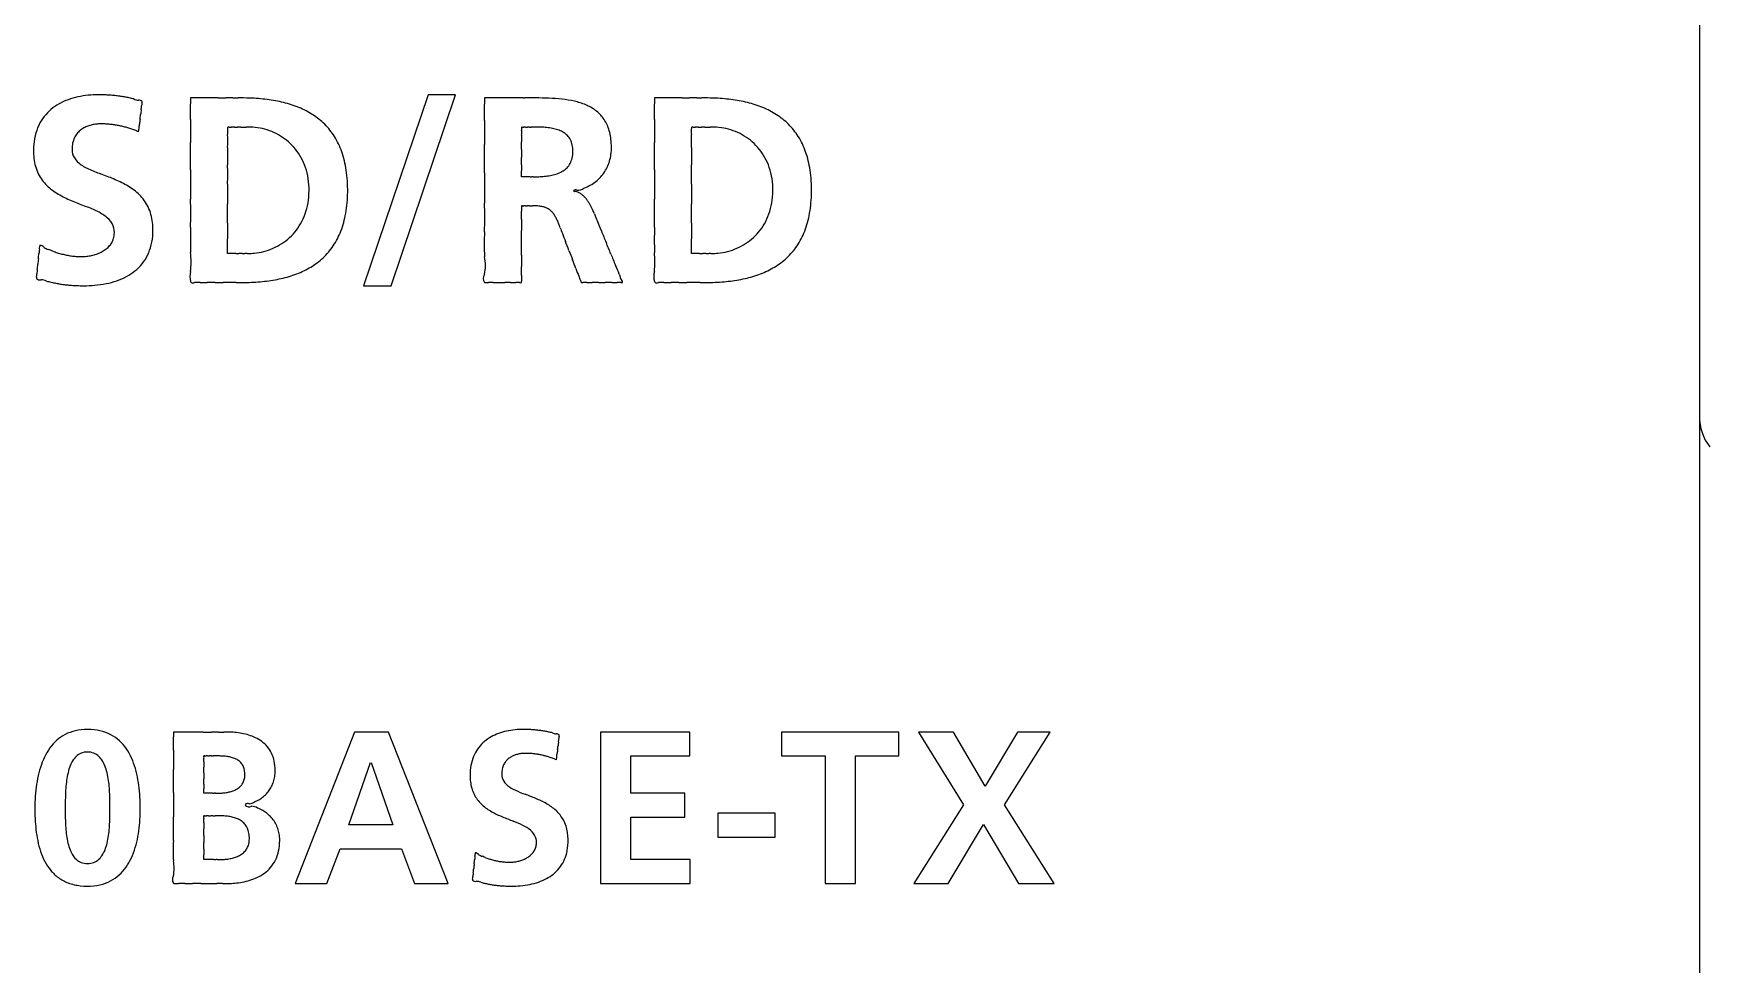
# Model space of a CAD drawing. Extents: x 147 to 432, y 261 to 358.
# Drawn here: x 195.51 to 211.81, y 308.93 to 318.01 of the extents above; entities that cross this region are included whole.
import ezdxf

# ---------------------------------------------------------------- set-up
doc = ezdxf.new("R2010")
doc.units = 0
doc.header["$MEASUREMENT"] = 0
doc.layers.get('0').update_dxf_attribs({"linetype": 'CONTINUOUS'})

msp = doc.modelspace()

# ---------------------------------------------------------------- linework, layer by layer
at = {"color": 7, "linetype": 'Continuous'}
for p, q in [((197.03906, 317.38062), (197.03906, 317.32385)), ((197.308937, 317.38062), (197.03906, 317.38062)), ((199.35451, 317.41162), (198.72509, 315.54989)), ((198.99346, 315.54989), (199.62254, 317.41162)), ((199.62254, 317.41162), (199.35451, 317.41162)), ((199.90607, 317.38062), (199.90607, 317.320878)), ((199.918993, 317.38062), (199.90607, 317.38062)), ((200.240854, 317.38062), (199.918993, 317.38062)), ((201.56316, 317.38062), (201.56316, 317.32385)), ((201.832846, 317.38062), (201.56316, 317.38062)), ((196.53194, 317.05058), (196.53606, 317.086779)), ((200.26712, 317.094521), (200.268507, 317.09708)), ((200.26712, 316.61219), (200.26712, 316.627485)), ((200.350333, 316.61219), (200.26712, 316.61219)), ((197.40011, 315.8646), (197.40011, 316.008239)), ((201.92421, 315.8646), (201.92421, 316.008239)), ((197.478398, 315.8646), (197.40011, 315.8646)), ((202.002366, 315.8646), (201.92421, 315.8646)), ((198.72509, 315.54989), (198.99346, 315.54989)), ((196.87128, 311.19753), (196.87128, 311.14949)), ((196.888082, 311.19753), (196.87128, 311.19753)), ((197.077469, 311.19753), (196.888082, 311.19753)), ((198.63586, 311.19753), (198.06019, 309.72096)), ((198.97004, 311.19753), (198.63586, 311.19753)), ((199.5495, 309.72096), (198.97004, 311.19753)), ((201.90801, 311.19753), (201.03641, 311.19753)), ((201.03641, 311.19753), (201.03641, 309.72096)), ((201.90801, 310.96499), (201.90801, 311.19753)), ((203.94613, 311.19753), (202.80374, 311.19753)), ((202.80374, 311.19753), (202.80374, 310.96499)), ((203.94613, 310.96499), (203.94613, 311.19753)), ((204.48012, 311.19753), (204.13734, 311.19753)), ((204.13734, 311.19753), (204.57762, 310.48887)), ((204.78915, 310.67078), (204.48012, 311.19753)), ((205.10437, 311.19753), (204.78915, 310.67078)), ((204.97725, 310.48887), (205.42167, 311.19753)), ((205.42167, 311.19753), (205.10437, 311.19753)), ((197.16756, 310.963068), (197.168899, 310.96499)), ((198.581033, 310.292394), (198.794673, 310.901519)), ((198.798913, 310.901519), (199.012553, 310.292394)), ((200.6068, 310.92675), (200.610163, 310.956432)), ((201.33268, 310.60084), (201.33268, 310.96499)), ((201.33268, 310.96499), (201.90801, 310.96499)), ((202.80374, 310.96499), (203.2268, 310.96499)), ((203.2268, 310.96499), (203.2268, 309.72096)), ((203.52308, 309.72096), (203.52308, 310.96499)), ((203.52308, 310.96499), (203.94613, 310.96499)), ((197.16756, 310.60084), (197.16756, 310.612327)), ((197.233615, 310.60084), (197.16756, 310.60084)), ((201.85944, 310.60084), (201.33268, 310.60084)), ((201.85944, 310.3683), (201.85944, 310.60084)), ((197.16756, 310.378783), (197.169193, 310.38104)), ((201.33268, 309.95351), (201.33268, 310.3683)), ((201.33268, 310.3683), (201.85944, 310.3683)), ((202.73897, 310.40654), (202.18259, 310.40654)), ((202.18259, 310.40654), (202.18259, 310.17365)), ((202.73897, 310.17365), (202.73897, 310.40654)), ((204.57762, 310.48887), (204.09289, 309.72096)), ((205.46163, 309.72096), (204.97725, 310.48887)), ((199.012553, 310.292394), (198.581033, 310.292394)), ((204.42741, 309.72096), (204.77227, 310.29629)), ((204.77227, 310.29629), (205.11264, 309.72096)), ((198.36715, 309.72096), (198.49599, 310.05927)), ((198.49599, 310.05927), (199.09475, 310.05927)), ((199.09475, 310.05927), (199.22153, 309.72096)), ((202.18259, 310.17365), (202.73897, 310.17365)), ((197.16756, 309.95351), (197.16756, 309.966996)), ((197.243996, 309.95351), (197.16756, 309.95351)), ((201.91249, 309.95351), (201.33268, 309.95351)), ((201.91249, 309.72096), (201.91249, 309.95351)), ((197.221844, 309.72096), (197.294923, 309.72096)), ((198.06019, 309.72096), (198.36715, 309.72096)), ((199.22153, 309.72096), (199.5495, 309.72096)), ((201.03641, 309.72096), (201.91249, 309.72096)), ((203.2268, 309.72096), (203.52308, 309.72096)), ((204.09289, 309.72096), (204.42741, 309.72096)), ((205.11264, 309.72096), (205.46163, 309.72096))]:
    msp.add_line(p, q, dxfattribs=at)
msp.add_lwpolyline([(211.75553, 336.17723), (211.75553, 284.77723)], dxfattribs=at)
for centre, radius, start, end in [((196.062796, 316.771093), 0.631634, 108.049164, 116.947054), ((196.102785, 316.648797), 0.760302, 100.488158, 108.058949), ((196.124694, 316.536747), 0.874469, 93.845537, 100.563277), ((196.138977, 316.286075), 1.125537, 89.341984, 93.715165), ((196.138095, 315.842583), 1.569016, 87.669266, 89.495773), ((196.137998, 315.817107), 1.594475, 85.930878, 87.70299), ((196.146909, 315.943539), 1.46773, 84.028695, 85.927656), ((196.147273, 315.952174), 1.459103, 82.122434, 84.007648), ((196.185226, 316.212719), 1.195817, 79.940988, 82.212727), ((195.972796, 315.097102), 2.331432, 78.437819, 79.589367), ((196.35943, 316.933206), 0.455221, 73.957687, 79.794236), ((196.565598, 317.577002), 0.221404, 248.715812, 260.615244), ((196.536471, 317.318246), 0.040914, 44.472336, 99.817418), ((197.346957, 1153.627973), 836.247354, 269.997395, 270.002605), ((197.418371, 110.850006), 206.530616, 89.990736, 90.009264), ((197.476973, 363.993154), 46.612541, 269.969014, 270.030986), ((197.515645, 309.072727), 8.307904, 89.907144, 90.092856), ((197.527604, 314.866644), 2.513977, 87.517573, 89.965679), ((197.559304, 315.599118), 1.780816, 82.043083, 87.515795), ((197.618589, 316.011859), 1.363844, 75.248182, 82.109431), ((200.259613, -13.795131), 331.175752, 89.996754, 90.003246), ((200.286708, 368.757712), 51.377093, 269.990704, 270.009296), ((200.33446, 297.855928), 19.524732, 89.79552, 90.115668), ((200.394406, 313.72076), 3.659788, 87.811948, 89.847607), ((200.466412, 315.574301), 1.80485, 83.787632, 87.849592), ((200.548011, 316.310674), 1.063972, 77.256419, 83.864846), ((201.870839, 1153.466868), 836.086249, 269.997396, 270.002604), ((201.942202, 110.8898), 206.490823, 89.990741, 90.009259), ((202.000762, 363.984174), 46.603561, 269.96903, 270.03097), ((202.039407, 309.074328), 8.306303, 89.907192, 90.092808), ((202.051355, 314.866416), 2.514205, 87.517685, 89.965659), ((202.083031, 315.598411), 1.781524, 82.044533, 87.51586), ((202.142289, 316.011027), 1.364679, 75.252184, 82.110854), ((195.970118, 316.918999), 0.456094, 139.114694, 151.485971), ((195.981394, 316.907862), 0.47191, 127.338947, 138.98854), ((196.018364, 316.85853), 0.533556, 116.948775, 127.282276), ((179.512018, 319.133897), 17.146354, 353.425516, 353.588054), ((200.961873, 316.740548), 4.436638, 173.205214, 173.808355), ((195.484426, 317.407656), 1.08136, 352.443992, 354.569577), ((196.797339, 317.292943), 0.23673, 170.010343, 177.003227), ((196.528586, 317.344596), 0.037153, 343.443628, 3.569942), ((-2943.285275, 317.247361), 3140.324336, 359.998604, 0.001396), ((197.703706, 316.33365), 1.030986, 66.574168, 75.26888), ((197.789852, 316.532764), 0.814035, 55.926334, 66.566143), ((197.853604, 316.629067), 0.698549, 43.558192, 55.832228), ((-1166.987746, 317.240651), 1366.893818, 359.996637, 0.003363), ((200.637129, 316.69938), 0.665184, 67.385642, 77.357982), ((200.720326, 316.898372), 0.4495, 53.431571, 67.421628), ((200.769574, 316.967934), 0.364295, 36.030938, 53.134351), ((-2940.996422, 317.247361), 3142.559583, 359.998605, 0.001395), ((202.227407, 316.332912), 1.03173, 66.581909, 75.272926), ((202.313601, 316.532205), 0.814596, 55.938223, 66.574035), ((202.377458, 316.6287), 0.698893, 43.572989, 55.844386), ((196.116505, 316.872875), 0.610089, 164.121826, 175.015541), ((195.999194, 316.904305), 0.488659, 151.599516, 163.903143), ((196.091554, 316.905168), 0.20542, 139.135716, 152.079861), ((196.097908, 316.899077), 0.214212, 127.10008, 139.01553), ((196.115511, 316.875372), 0.243736, 116.70051, 127.039252), ((196.136309, 316.834163), 0.289896, 108.030714, 116.713179), ((196.154263, 316.779293), 0.347629, 100.833532, 108.045209), ((196.161926, 316.743091), 0.384627, 94.536376, 100.941102), ((196.168636, 316.634091), 0.49382, 89.499689, 94.312199), ((196.168098, 316.336696), 0.791211, 86.659424, 89.648795), ((196.162772, 316.22118), 0.906842, 84.139898, 86.748771), ((196.163081, 316.227728), 0.900296, 81.489552, 84.116934), ((196.159356, 316.202041), 0.926253, 78.945112, 81.496834), ((196.156995, 316.190018), 0.938505, 76.429838, 78.944361), ((196.15461, 316.180028), 0.948776, 73.950071, 76.431397), ((196.15327, 316.175329), 0.953662, 71.490415, 73.950744), ((196.154016, 316.177443), 0.95142, 69.03729, 71.492614), ((196.154522, 316.178883), 0.949895, 66.588849, 69.034679), ((-27.093243, 342.558701), 225.075285, 353.501876, 353.511693), ((259.500277, 309.982391), 63.363725, 173.48602, 173.52755), ((1106.328609, 317.059282), 909.289556, 179.992968, 180.007032), ((197.65158, 317.056891), 0.253716, 172.370756, 187.629244), ((197.412991, 317.089591), 0.012919, 144.572256, 175.634523), ((197.409038, 317.081508), 0.016903, 67.1117, 112.8883), ((197.426692, 317.182574), 0.086209, 262.615975, 277.384025), ((197.451903, 316.724966), 0.372382, 87.825158, 92.174842), ((197.481765, 318.587142), 1.490145, 269.395165, 270.604835), ((197.513371, 311.358193), 5.738909, 89.841502, 90.158498), ((197.543814, 342.764526), 25.66745, 269.967482, 270.032518), ((197.570187, 355.20859), 38.111511, 269.982251, 270.017749), ((197.589585, 311.911745), 5.18534, 89.916118, 90.083882), ((197.597336, 316.211698), 0.885382, 88.49784, 90.010333), ((197.602812, 316.501661), 0.595379, 79.062906, 88.293102), ((197.601411, 316.489776), 0.607315, 70.128407, 79.145874), ((197.606565, 316.504564), 0.591655, 60.852711, 70.111059), ((197.863883, 316.641823), 0.682314, 30.423795, 43.376697), ((594.880062, 317.043918), 394.974009, 179.983099, 180.016901), ((200.321254, 317.081269), 0.055732, 166.244315, 193.755685), ((199.959409, 317.043205), 0.30871, 355.390118, 4.609882), ((200.272379, 317.088241), 0.00965, 66.342461, 113.657539), ((200.282778, 317.145541), 0.048899, 262.330066, 277.669934), ((200.297628, 316.886194), 0.21105, 87.739592, 92.260408), ((200.315218, 317.940872), 0.843843, 269.370851, 270.629149), ((200.333836, 313.883366), 3.213727, 89.833278, 90.166722), ((200.351768, 329.08489), 11.987813, 269.958987, 270.041013), ((200.367303, 254.431387), 62.665694, 89.993642, 90.006358), ((200.378729, 287.588231), 29.50885, 89.991318, 90.008682), ((200.383676, 313.634538), 3.462542, 89.776576, 90.007867), ((200.393119, 315.534793), 1.562266, 87.71838, 89.851103), ((200.418275, 316.151456), 0.945091, 84.25188, 87.753903), ((200.452072, 316.482402), 0.612424, 79.048001, 84.296929), ((200.491343, 316.682763), 0.408251, 71.601983, 79.116667), ((200.532395, 316.805163), 0.279151, 61.256802, 71.66824), ((200.567744, 316.869793), 0.205485, 47.659635, 61.232738), ((200.750014, 316.958184), 0.385866, 18.059983, 35.493162), ((200.592218, 316.910458), 0.550694, 3.286981, 17.691317), ((1111.499932, 317.059282), 909.936779, 179.992973, 180.007027), ((202.176506, 317.056891), 0.254535, 172.395459, 187.604541), ((201.937078, 317.089603), 0.012904, 144.588775, 175.679987), ((201.933123, 317.081529), 0.016879, 67.11899, 112.88101), ((201.950747, 317.182458), 0.086092, 262.618457, 277.381543), ((201.975915, 316.725469), 0.371878, 87.825894, 92.174106), ((202.005727, 318.585128), 1.488131, 269.395369, 270.604631), ((202.037279, 311.365909), 5.731193, 89.841557, 90.158443), ((202.067671, 342.733272), 25.636196, 269.967497, 270.032503), ((202.094, 355.124786), 38.027708, 269.982242, 270.017758), ((202.113365, 311.921697), 5.175388, 89.916099, 90.083901), ((202.1211, 316.211938), 0.885142, 88.497637, 90.01012), ((202.12656, 316.501393), 0.595648, 79.065258, 88.292692), ((202.125109, 316.489236), 0.607859, 70.136075, 79.148359), ((202.130228, 316.503927), 0.592303, 60.866841, 70.118941), ((202.387901, 316.641617), 0.682426, 30.438375, 43.391661), ((196.119389, 316.864511), 0.613742, 174.261038, 188.7412), ((196.072327, 316.882698), 0.19017, 175.195305, 200.428659), ((196.150966, 316.8846), 0.268508, 164.887965, 177.005542), ((196.112024, 316.895334), 0.228115, 152.304763, 164.940841), ((-59.686472, 316.813998), 256.725566, 359.970163, 0.029837), ((203.686629, 316.813536), 6.287074, 179.238637, 180.761363), ((195.982097, 316.960142), 1.419415, 357.453512, 2.546488), ((197.612885, 316.515883), 0.578691, 51.336914, 60.853358), ((197.619418, 316.524302), 0.568036, 41.498054, 51.320934), ((197.619096, 316.52438), 0.568225, 31.409956, 41.470611), ((197.785787, 316.598606), 0.771545, 17.865195, 30.25439), ((88.730535, 316.788706), 111.175621, 359.928516, 0.071484), ((201.63254, 316.985526), 1.365815, 178.621075, 181.378925), ((221.483686, 316.839344), 21.216601, 179.896106, 180.103894), ((194.737765, 316.915237), 5.529481, 359.612243, 0.387757), ((200.585857, 316.890898), 0.177689, 31.646556, 47.393209), ((200.573413, 316.8847), 0.191538, 15.521903, 31.271873), ((200.503595, 316.866685), 0.263634, 1.995305, 15.233704), ((200.459703, 316.860975), 0.307726, 350.322436, 2.773303), ((200.581675, 316.89906), 0.561978, 354.584181, 4.385508), ((-55.345107, 316.813998), 256.908301, 359.970184, 0.029816), ((208.231264, 316.813536), 6.307607, 179.241116, 180.758884), ((200.501562, 316.960142), 1.424045, 357.461797, 2.538203), ((202.13657, 316.515287), 0.579293, 51.356912, 60.867696), ((202.143208, 316.52384), 0.568467, 41.521751, 51.341126), ((202.143075, 316.524085), 0.568404, 31.433852, 41.494432), ((202.310044, 316.598515), 0.771391, 17.875948, 30.268833), ((195.958121, 316.83926), 0.45051, 188.684041, 208.565613), ((196.066475, 316.89445), 0.18924, 204.384652, 232.390569), ((196.217434, 317.085094), 0.432405, 231.9609, 246.313157), ((171.944528, 316.634878), 25.45576, 359.785912, 0.214088), ((197.602876, 316.51497), 0.586973, 21.245047, 31.368773), ((197.562195, 316.499604), 0.630458, 11.244173, 21.206974), ((197.564569, 316.529262), 1.003371, 7.016491, 17.758718), ((476.745437, 316.698767), 276.478319, 179.993769, 180.006231), ((122.207228, 316.764852), 78.0599, 359.973561, 0.026439), ((200.565525, 316.838968), 0.200476, 305.714996, 320.015685), ((200.571302, 316.832798), 0.192088, 320.318344, 335.80767), ((200.535204, 316.847459), 0.231029, 336.159951, 350.479114), ((200.7364, 316.880643), 0.405424, 327.403315, 336.490184), ((200.724985, 316.885337), 0.417764, 336.524387, 345.460977), ((200.70547, 316.890421), 0.43793, 345.458043, 354.180731), ((176.385485, 316.634878), 25.538902, 359.786609, 0.213391), ((202.127111, 316.514821), 0.586857, 21.265008, 31.392664), ((202.086721, 316.499554), 0.630034, 11.256459, 21.226789), ((202.08916, 316.529238), 1.002879, 7.021356, 17.769179), ((195.941469, 316.838576), 0.43562, 209.533904, 228.007476), ((196.795141, 318.336745), 1.810886, 245.484087, 249.468509), ((194.54608, 312.353694), 4.580922, 67.655948, 69.370808), ((195.85563, 315.53897), 1.136954, 60.578024, 67.670483), ((266.816676, 316.537513), 69.777762, 179.88275, 180.11725), ((197.477852, 316.483666), 0.71629, 1.750448, 11.179055), ((197.213161, 316.483328), 1.357761, 357.99775, 7.12893), ((229.982438, 316.503173), 30.076727, 179.720294, 180.279706), ((-754.579092, 316.648093), 954.846212, 359.998763, 0.001237), ((200.358366, 459.14892), 142.53673, 269.996771, 270.003229), ((200.372463, 284.44263), 32.169561, 89.9892, 90.0108), ((200.381766, 322.345871), 5.733682, 269.967634, 270.032366), ((200.385256, 318.278752), 1.666562, 269.991356, 271.192149), ((200.398789, 317.665534), 1.053195, 271.150137, 274.288322), ((200.424412, 317.331376), 0.718057, 274.243271, 278.800721), ((200.459113, 317.110087), 0.494065, 278.750249, 285.177161), ((200.498594, 316.965994), 0.344661, 285.114107, 293.93855), ((200.537302, 316.879112), 0.249547, 293.909642, 305.59579), ((200.78068, 316.820482), 0.330277, 298.348003, 309.826183), ((200.724358, 316.897015), 0.425164, 309.049652, 317.769333), ((200.749531, 316.87192), 0.389662, 318.013736, 327.443717), ((271.390443, 316.537513), 69.827429, 179.882833, 180.117167), ((202.002686, 316.48366), 0.715556, 1.752672, 11.191099), ((201.738157, 316.483327), 1.356865, 357.996448, 7.133685), ((196.063015, 316.977754), 0.620386, 228.264039, 241.101119), ((196.348768, 317.48981), 1.206776, 240.972409, 247.640878), ((196.112809, 315.992485), 0.615597, 47.667243, 60.692057), ((196.226938, 316.120827), 0.443866, 29.044788, 47.401282), ((178.854022, 316.255828), 18.185568, 359.562398, 0.437602), ((295.07453, 316.441974), 97.674469, 179.942638, 180.057362), ((197.532683, 316.469347), 0.660849, 342.849303, 352.613076), ((197.45168, 316.480108), 0.742564, 352.593266, 1.963158), ((197.338107, 316.467786), 1.232398, 348.987657, 358.516905), ((200.779512, 316.477287), 0.009761, 224.161774, 301.603649), ((200.793195, 316.457027), 0.027758, 61.267912, 138.173003), ((200.788867, 316.425575), 0.043605, 54.539902, 95.579377), ((200.811139, 316.595854), 0.114579, 267.698759, 304.158524), ((200.427285, 315.639071), 0.908513, 62.912198, 64.796322), ((200.765331, 316.318186), 0.150186, 48.302034, 59.754468), ((200.694118, 316.232116), 0.261855, 42.530285, 49.195182), ((199.493959, 319.560865), 3.357246, 294.299243, 295.466221), ((200.669667, 316.211243), 0.293985, 36.272499, 42.306862), ((200.589588, 316.151707), 0.393769, 31.817963, 36.362981), ((183.365178, 316.255828), 18.198512, 359.562709, 0.437291), ((299.917652, 316.441974), 97.993491, 179.942825, 180.057175), ((202.057334, 316.469373), 0.660299, 342.832223, 352.604614), ((201.976596, 316.480108), 0.741747, 352.585011, 1.965267), ((201.86296, 316.467791), 1.231645, 348.980591, 358.515752), ((198.596406, 322.950003), 7.111484, 247.628476, 248.735158), ((195.479338, 314.93236), 1.490769, 63.973445, 68.850267), ((195.957992, 315.899198), 0.411991, 49.38953, 64.790956), ((196.204698, 316.117125), 0.465169, 8.562874, 28.113495), ((-161.962991, 316.252632), 359.363113, 359.985403, 0.014597), ((197.59079, 316.452039), 0.600222, 332.692736, 342.792381), ((197.678042, 316.402807), 0.886311, 337.369846, 348.913208), ((192.128059, 316.215473), 7.779286, 358.962399, 1.037601), ((201.783651, 316.300355), 1.516702, 179.138877, 180.861123), ((200.275654, 316.324238), 0.008603, 149.067659, 187.270664), ((191.940158, 316.236543), 8.327063, 359.717774, 0.282226), ((200.272052, 316.318787), 0.010571, 69.062057, 110.937943), ((200.282358, 316.383634), 0.05536, 263.227181, 276.772819), ((200.297262, 316.088499), 0.240307, 88.002897, 91.997103), ((200.314951, 317.290566), 0.961951, 269.445187, 270.554813), ((200.333615, 312.631683), 3.696988, 89.855101, 90.144899), ((200.351444, 332.713116), 16.384458, 269.97035, 270.02965), ((200.366625, 341.268312), 24.939653, 269.984601, 270.015399), ((200.37735, 313.122283), 3.20638, 89.928141, 90.071859), ((200.381285, 315.585009), 0.743651, 88.441411, 89.993383), ((200.390726, 315.905249), 0.423274, 82.620643, 88.539869), ((200.410042, 316.051376), 0.275876, 74.816968, 82.701034), ((200.431114, 316.129661), 0.194805, 64.822707, 74.768036), ((200.44407, 316.158355), 0.163326, 53.580112, 64.653619), ((200.440514, 316.154655), 0.168416, 42.690311, 53.353839), ((200.407582, 316.124906), 0.212793, 33.680294, 42.565933), ((200.319429, 316.066263), 0.31867, 27.160793, 33.664767), ((200.502952, 316.097858), 0.495777, 28.232357, 31.827318), ((200.353498, 316.017686), 0.665376, 25.604769, 28.22682), ((200.378953, 316.02797), 0.637979, 23.602577, 25.759784), ((199.79285, 315.783087), 1.273142, 21.513821, 23.140283), ((208.135142, 319.148513), 7.722456, 202.045221, 202.608882), ((-158.612633, 316.252632), 360.536855, 359.98545, 0.01455), ((202.11514, 316.452141), 0.599983, 332.669973, 342.775099), ((202.202485, 316.402852), 0.885968, 337.357446, 348.905891), ((196.087998, 316.052322), 0.211127, 22.532241, 49.124626), ((196.104836, 316.06653), 0.190246, 354.491393, 20.522626), ((196.057648, 316.093101), 0.614159, 354.258587, 8.736469), ((201.52951, 315.994943), 4.492107, 178.443835, 181.556165), ((1470.21897, 316.084658), 1272.818863, 179.99656, 180.00344), ((197.62082, 316.436014), 0.566141, 312.571113, 322.505815), ((197.615271, 316.439843), 0.572874, 322.539788, 332.653358), ((197.829658, 316.341131), 0.722638, 324.511075, 337.257865), ((201.797321, 315.953764), 1.895107, 176.344179, 183.655821), ((238.810513, 316.142135), 38.54343, 179.920634, 180.079366), ((-571.022728, 316.02883), 771.28985, 359.995549, 0.004451), ((200.140532, 315.973536), 0.52017, 22.794557, 27.25301), ((199.54878, 315.725651), 1.161744, 20.996491, 22.758233), ((191.397443, 312.565766), 9.904116, 21.000843, 21.166367), ((261.91169, 339.704206), 65.652186, 201.057359, 201.109851), ((1161.761592, 686.555276), 1030.035664, 201.081317, 201.085893), ((172.493703, 304.414008), 30.844633, 22.230552, 22.423551), ((244.151891, 333.721723), 46.57525, 202.253288, 202.400815), ((206.056807, 315.994943), 4.495303, 178.444941, 181.555059), ((1478.900324, 316.084658), 1276.976116, 179.996571, 180.003429), ((202.144677, 316.436409), 0.566478, 312.549118, 322.48156), ((202.139346, 316.440075), 0.572939, 322.515456, 332.630534), ((202.35381, 316.341263), 0.722597, 324.495971, 337.245209), ((197.017071, 315.734155), 1.463482, 173.300677, 174.952391), ((195.254502, 315.951278), 0.312542, 351.463408, 356.78966), ((195.608548, 315.934889), 0.042009, 166.732902, 181.520166), ((195.569413, 315.897219), 0.047343, 33.582869, 92.121395), ((195.688572, 316.042206), 0.143067, 236.137252, 254.844592), ((195.105928, 314.476751), 1.527958, 67.344975, 69.093597), ((196.019434, 316.166606), 0.324107, 294.554503, 303.085195), ((196.054569, 316.113018), 0.260028, 303.044372, 313.414979), ((196.087751, 316.077902), 0.211715, 313.423285, 325.912633), ((196.108483, 316.06342), 0.186429, 326.027668, 340.29557), ((196.102695, 316.064305), 0.192179, 340.629025, 355.213021), ((196.197703, 316.053395), 0.4693, 330.73663, 343.440843), ((196.08893, 316.08331), 0.582092, 343.669853, 354.909515), ((197.602803, 316.467058), 0.602296, 284.449741, 293.538184), ((197.609052, 316.452389), 0.586352, 293.55086, 302.904961), ((197.61599, 316.441576), 0.573504, 302.909806, 312.550548), ((197.868446, 316.316296), 0.676642, 311.48521, 324.316657), ((147.882722, 315.908326), 52.384434, 359.93373, 0.06627), ((141.307673, 293.035362), 63.666377, 21.040882, 21.126327), ((215.858712, 321.674202), 16.196292, 200.909895, 201.257314), ((184.599907, 309.132952), 17.853395, 22.128008, 22.526095), ((202.126483, 316.467656), 0.602902, 284.445314, 293.527983), ((202.132714, 316.453025), 0.586999, 293.540437, 302.888323), ((202.139707, 316.442126), 0.57405, 302.892964, 312.528727), ((202.392391, 316.316561), 0.676848, 311.471047, 324.301537), ((190.562247, 316.247289), 5.010183, 353.834395, 354.418673), ((206.522226, 314.657882), 11.028755, 173.988314, 174.264754), ((189.926016, 316.417166), 5.660448, 353.872248, 354.38082), ((195.924156, 316.48412), 0.639947, 248.966439, 253.14691), ((196.036274, 316.826399), 1.000063, 252.684582, 255.358943), ((195.987271, 316.646156), 0.813289, 255.4895, 258.774775), ((195.984724, 316.63014), 0.797084, 258.730239, 262.077293), ((195.98006, 316.600077), 0.766665, 262.11283, 265.587591), ((195.973602, 316.50139), 0.667775, 265.488612, 269.474556), ((195.972461, 316.320593), 0.486975, 269.413706, 274.824093), ((195.974513, 316.276004), 0.442375, 275.045024, 281.255084), ((195.974838, 316.279249), 0.445495, 281.132529, 287.439582), ((195.991624, 316.226528), 0.390167, 287.408247, 294.612314), ((196.198998, 316.062455), 0.473573, 305.896203, 317.737461), ((196.219441, 316.042426), 0.444976, 317.875725, 330.600471), ((196.027508, 315.780862), 1.015736, 354.798255, 5.201745), ((197.494361, 1049.024404), 733.159804, 269.998753, 270.001247), ((197.52585, 124.790173), 191.074427, 89.995344, 90.004656), ((197.555014, 363.054845), 47.190247, 269.983442, 270.016558), ((197.578946, 305.214089), 10.650516, 89.944619, 90.055381), ((197.59474, 317.76287), 1.898278, 269.834037, 270.165963), ((197.598722, 316.529317), 0.664719, 270.130638, 275.192941), ((197.603038, 316.463821), 0.599103, 275.348802, 284.505169), ((197.832671, 316.359668), 0.732834, 299.634205, 311.334211), ((199.499855, 315.746202), 0.415369, 347.948543, 12.051457), ((212.420953, 315.792321), 12.153959, 179.738762, 180.261238), ((197.440432, 315.692514), 2.827037, 359.100273, 0.899727), ((196.93225, 314.275358), 4.125083, 20.444352, 21.722858), ((205.51121, 317.590948), 4.703797, 201.618962, 203.035141), ((200.159951, 315.278243), 1.126256, 19.86981, 24.784294), ((200.550884, 315.780862), 1.016456, 354.801951, 5.198049), ((202.018301, 1048.735542), 732.870942, 269.998754, 270.001246), ((202.049738, 124.865458), 190.999143, 89.99535, 90.00465), ((202.078852, 363.036252), 47.171654, 269.983464, 270.016536), ((202.102744, 305.218285), 10.64632, 89.94469, 90.05531), ((202.118511, 317.762123), 1.89753, 269.834252, 270.165748), ((202.122484, 316.529379), 0.66478, 270.130679, 275.192702), ((202.126768, 316.464219), 0.599503, 275.348513, 284.500869), ((202.356476, 316.36011), 0.733266, 299.623704, 311.320295), ((195.578622, 315.622555), 0.044424, 164.927301, 183.325767), ((195.568454, 315.657103), 0.050464, 227.364117, 283.976852), ((195.256041, 315.678757), 0.283227, 350.929839, 357.323229), ((196.823215, 315.555473), 1.288964, 173.151153, 175.101915), ((195.556752, 315.401577), 0.207934, 68.873698, 83.402508), ((195.792433, 316.170725), 0.597227, 254.386978, 259.066643), ((196.84171, 320.897712), 5.439068, 257.658334, 258.147597), ((195.9584, 316.726661), 1.175545, 258.526798, 260.752053), ((195.963856, 316.751469), 1.200908, 260.685365, 262.900302), ((196.043525, 316.416813), 0.863588, 279.595535, 286.834858), ((196.095197, 316.246782), 0.685879, 286.817013, 295.521223), ((196.151424, 316.129099), 0.555454, 295.517269, 305.840893), ((197.216367, 315.639586), 0.184003, 164.495468, 195.504532), ((197.064635, 315.599422), 0.02712, 199.432511, 223.076035), ((197.060923, 315.617958), 0.040404, 246.520326, 293.479674), ((197.104151, 315.378188), 0.204519, 82.377083, 97.622917), ((197.165885, 316.462847), 0.882626, 267.753126, 272.246874), ((197.239006, 312.051288), 3.529822, 89.374762, 90.625238), ((197.316399, 329.071082), 13.490238, 269.834893, 270.165107), ((197.390944, 262.510738), 53.070174, 89.961488, 90.038512), ((197.455525, -835.812737), 1151.393638, 89.998561, 90.001439), ((197.503024, 347.675639), 32.094744, 269.966815, 270.033185), ((197.523384, 319.271547), 3.690647, 269.97249, 270.674733), ((197.543567, 317.560717), 1.979698, 270.673727, 275.666277), ((197.589882, 317.114112), 1.530704, 275.591672, 281.809663), ((197.668654, 316.739683), 1.148079, 281.786011, 289.726907), ((197.756477, 316.495377), 0.888467, 289.713604, 299.577796), ((199.960588, 315.620942), 0.066761, 144.746406, 215.253594), ((199.917719, 315.623735), 0.042937, 254.258, 266.041099), ((199.929479, 315.817147), 0.236706, 266.43358, 273.56642), ((199.96664, 314.422422), 1.158695, 88.89046, 91.10954), ((200.016402, 321.183789), 5.602956, 269.720573, 270.279427), ((200.073116, 334.996948), 19.416071, 269.913275, 270.086725), ((200.131134, 312.987691), 2.593367, 89.367491, 90.632509), ((200.184806, 316.198084), 0.617692, 267.676345, 272.323655), ((200.228485, 315.444287), 0.137878, 82.232407, 97.767593), ((200.256522, 315.602731), 0.02377, 246.700594, 293.299406), ((200.246891, 315.58892), 0.020654, 337.151258, 11.632987), ((200.824922, 315.620603), 0.558481, 177.175647, 182.824353), ((201.730596, 316.035011), 0.986043, 198.861647, 203.305563), ((200.642768, 315.547068), 0.206837, 13.939259, 28.227951), ((200.868818, 315.597565), 0.025313, 181.519686, 221.175327), ((200.857421, 315.605656), 0.025913, 252.814335, 287.185665), ((200.883751, 315.406018), 0.175876, 83.90523, 96.09477), ((200.928967, 316.391846), 0.81138, 268.125364, 271.874636), ((200.986773, 312.408974), 3.17208, 89.435285, 90.564715), ((201.050875, 322.54759), 6.966768, 269.729936, 270.270064), ((201.114977, 312.017027), 3.56401, 89.497388, 90.502612), ((201.172783, 316.506698), 0.926178, 268.35779, 271.64221), ((201.217999, 315.381521), 0.200252, 84.649439, 95.350561), ((201.446398, 315.719237), 0.234574, 194.36522, 210.288884), ((201.244329, 315.60856), 0.0287, 254.527239, 285.472761), ((201.224567, 315.581424), 0.027423, 358.905001, 45.333469), ((201.740598, 315.639586), 0.184129, 164.506379, 195.493621), ((201.588725, 315.599407), 0.027106, 199.410434, 223.061997), ((201.585007, 315.617929), 0.040372, 246.518628, 293.481372), ((201.628205, 315.378345), 0.204361, 82.376595, 97.623405), ((201.689894, 316.462165), 0.881943, 267.752985, 272.247015), ((201.762964, 312.054017), 3.527093, 89.374722, 90.625278), ((201.840302, 329.060675), 13.479831, 269.834883, 270.165117), ((201.914794, 262.550288), 53.030624, 89.961487, 90.038513), ((201.979329, -831.962318), 1147.543218, 89.998558, 90.001442), ((202.026794, 347.639478), 32.058583, 269.966801, 270.033199), ((202.047137, 319.271257), 3.690358, 269.972553, 270.674756), ((202.067308, 317.561267), 1.980248, 270.673847, 275.665515), ((202.11359, 317.114933), 1.531527, 275.590934, 281.806843), ((202.19235, 316.740474), 1.148875, 281.783176, 289.720771), ((202.2802, 316.496013), 0.889109, 289.707368, 299.56753), ((195.959988, 316.728798), 1.177934, 262.950697, 265.323684), ((195.976032, 316.930178), 1.379952, 265.341421, 267.531871), ((195.989576, 317.238197), 1.688268, 267.522797, 269.502743), ((195.991912, 316.957159), 1.40727, 269.308364, 273.355207), ((196.011135, 316.601116), 1.050713, 273.445031, 279.661778), ((212.25553, 314.27723), 0.5, 180, 216.869898), ((196.002305, 310.814868), 0.404757, 110.115406, 124.581393), ((196.020725, 310.757153), 0.465294, 96.143147, 109.801168), ((196.033036, 310.66286), 0.560367, 83.442385, 96.36287), ((196.045297, 310.734354), 0.487957, 70.116366, 83.914023), ((196.069964, 310.809874), 0.408558, 54.854046, 69.767373), ((197.119147, -1382.632415), 1693.829945, 89.99859, 90.00141), ((197.201035, 750.648037), 439.450509, 269.994757, 270.005243), ((197.276072, 203.557663), 107.639873, 89.981462, 90.018538), ((197.336428, 335.03581), 23.838293, 269.938641, 270.061359), ((197.374273, 307.259115), 3.938434, 89.82083, 90.17917), ((197.384113, 310.094061), 1.103471, 87.323733, 89.871429), ((197.396641, 310.393521), 0.803754, 82.37418, 87.219068), ((197.414118, 310.516226), 0.679816, 76.51867, 82.461814), ((197.448587, 310.658658), 0.533273, 68.889745, 76.552409), ((200.221803, 310.6973), 0.518441, 108.052334, 116.945882), ((200.254557, 310.597147), 0.623814, 100.493439, 108.062003), ((200.272411, 310.505965), 0.716724, 93.848047, 100.569317), ((200.284161, 310.299221), 0.923792, 89.344276, 93.714636), ((200.283456, 309.930337), 1.292666, 87.678516, 89.500155), ((200.283512, 309.912358), 1.310627, 85.941769, 87.712791), ((200.291121, 310.020594), 1.202124, 84.034322, 85.938436), ((200.291871, 310.031951), 1.190751, 82.116757, 84.013409), ((200.323089, 310.246243), 0.974203, 79.917989, 82.206841), ((200.154984, 309.366204), 1.870116, 78.38907, 79.56713), ((200.46515, 310.832087), 0.371908, 73.88218, 79.743204), ((200.634842, 311.359332), 0.182483, 248.646669, 260.488743), ((200.610328, 311.146265), 0.03357, 44.34936, 99.670494), ((200.603903, 311.167823), 0.03049, 343.480899, 3.589531), ((196.080756, 310.740896), 0.512801, 138.260977, 149.594041), ((196.01589, 310.79785), 0.426483, 124.786339, 138.168864), ((196.032055, 310.832401), 0.17073, 78.982879, 101.017121), ((196.060453, 310.799446), 0.422563, 40.751418, 54.613429), ((195.995628, 310.744901), 0.507278, 28.994586, 40.638945), ((553.077457, 310.926312), 356.206189, 179.984883, 180.015117), ((-1034.845298, 311.084892), 1231.71658, 359.996995, 0.003005), ((197.490314, 310.765935), 0.418168, 59.179478, 68.929412), ((197.530716, 310.833884), 0.339115, 47.126638, 59.159694), ((197.554123, 310.860261), 0.303859, 33.191489, 46.977221), ((197.544003, 310.855091), 0.315161, 18.678842, 32.970838), ((200.145642, 310.818754), 0.374259, 139.101103, 151.470454), ((200.155003, 310.809521), 0.387381, 127.331086, 138.975307), ((200.185376, 310.768985), 0.438032, 116.947354, 127.274767), ((252.282624, 305.152039), 51.997422, 173.514468, 173.555963), ((186.639085, 312.629327), 14.070609, 353.454015, 353.616416), ((204.242195, 310.674003), 3.640786, 173.2339, 173.836531), ((199.747027, 311.219184), 0.887384, 352.47332, 354.59711), ((200.824473, 311.125559), 0.194265, 170.041739, 177.028692), ((196.411438, 310.585097), 0.879434, 158.630862, 165.816639), ((196.212013, 310.663676), 0.665087, 149.579693, 158.674955), ((196.276557, 310.704906), 0.44371, 156.262631, 165.237341), ((196.115843, 310.776651), 0.267714, 142.895603, 156.472445), ((196.041181, 310.833345), 0.173967, 123.626497, 142.953031), ((196.028962, 310.846694), 0.15611, 100.905667, 122.605718), ((196.034827, 310.841477), 0.161295, 57.958589, 79.333257), ((196.024173, 310.830402), 0.176363, 37.659575, 56.933383), ((195.952824, 310.775191), 0.266579, 23.976777, 37.684618), ((195.797024, 310.704222), 0.437777, 15.060142, 24.177463), ((195.857723, 310.66828), 0.665039, 19.842349, 29.009391), ((195.643173, 310.590011), 0.893419, 12.836956, 19.893421), ((197.198954, 310.953116), 0.032933, 162.410607, 197.589393), ((197.967316, 310.881214), 0.800137, 178.232203, 181.767797), ((196.987507, 310.92453), 0.181014, 354.091663, 5.908337), ((193.928605, 310.828427), 3.239077, 359.50288, 0.49712), ((197.172636, 310.95619), 0.009561, 66.989172, 113.010828), ((197.182672, 311.012951), 0.048373, 262.518041, 277.481959), ((197.197005, 310.756404), 0.20874, 87.79425, 92.20575), ((197.213982, 311.799523), 0.834581, 269.386038, 270.613962), ((197.231951, 307.787147), 3.177856, 89.837272, 90.162728), ((197.249258, 322.786399), 11.821412, 269.959859, 270.040141), ((197.264252, 252.801913), 58.163078, 89.993388, 90.006612), ((197.27528, 276.547041), 34.417949, 89.992815, 90.007185), ((197.28024, 308.109357), 2.855633, 89.792122, 90.012925), ((197.288, 309.794948), 1.170026, 87.73834, 89.872645), ((197.307521, 310.278168), 0.686413, 84.163603, 87.774755), ((197.332977, 310.523706), 0.439559, 78.733879, 84.210072), ((197.362045, 310.667853), 0.292511, 70.938225, 78.801676), ((197.39179, 310.75334), 0.201997, 60.160461, 70.993411), ((197.41614, 310.79612), 0.152773, 46.227756, 60.09903), ((197.426198, 310.807647), 0.137493, 30.24805, 45.931354), ((197.410393, 310.799578), 0.155214, 14.681753, 29.882165), ((197.351604, 310.784779), 0.215836, 1.759768, 14.526566), ((197.463933, 310.830203), 0.39899, 5.587412, 18.38204), ((197.431231, 310.822181), 0.432344, 355.849506, 6.223598), ((200.265244, 310.781071), 0.500075, 164.109446, 175.010874), ((200.169315, 310.806789), 0.400773, 151.584009, 163.890623), ((200.294082, 310.790709), 0.220021, 164.891695, 177.004536), ((200.262236, 310.799484), 0.186989, 152.315302, 164.944286), ((200.245494, 310.807524), 0.168429, 139.155878, 152.091023), ((200.250694, 310.802543), 0.175621, 127.1274, 139.036111), ((200.265094, 310.783171), 0.199758, 116.730508, 127.066702), ((200.282099, 310.749523), 0.237458, 108.05842, 116.743189), ((200.29678, 310.704719), 0.284606, 100.855474, 108.072544), ((200.302997, 310.675466), 0.314508, 94.546482, 100.964124), ((200.308529, 310.585531), 0.404602, 89.501861, 94.31775), ((200.308105, 310.337526), 0.652603, 86.674413, 89.653941), ((200.303771, 310.242578), 0.747643, 84.16492, 86.764947), ((200.30422, 310.249947), 0.740267, 81.517272, 84.141533), ((200.301359, 310.230107), 0.760312, 78.972478, 81.524557), ((200.299647, 310.221382), 0.769203, 76.453638, 78.971619), ((200.297896, 310.214029), 0.776762, 73.968082, 76.455119), ((200.296957, 310.210732), 0.78019, 71.501064, 73.968676), ((200.297636, 310.212672), 0.778135, 69.039795, 71.503161), ((200.298049, 310.21385), 0.776887, 66.582975, 69.037166), ((17.085548, 331.768077), 184.700863, 353.530311, 353.54012), ((196.975, 310.473666), 1.454657, 171.505666, 176.108663), ((196.662453, 310.520563), 1.138611, 165.763213, 171.516487), ((196.900548, 310.576205), 1.081679, 171.012614, 175.087871), ((196.533822, 310.635277), 0.710228, 165.094068, 171.097935), ((195.546734, 310.635072), 0.69744, 9.083717, 15.203223), ((195.185876, 310.575827), 1.063127, 5.01851, 9.166184), ((195.358919, 310.524161), 1.185199, 7.449327, 12.887705), ((195.016979, 310.478487), 1.530175, 3.260032, 7.485122), ((96.485165, 310.720158), 100.386178, 359.935977, 0.064023), ((209.595774, 310.771432), 12.428248, 179.866803, 180.133197), ((359.122782, 310.665859), 161.955224, 179.992012, 180.007988), ((151.441708, 310.715489), 45.72586, 359.966104, 0.033896), ((197.425472, 310.767748), 0.140528, 318.823254, 334.039599), ((197.414455, 310.772211), 0.152389, 334.344156, 349.500768), ((197.358978, 310.781336), 0.208603, 349.813224, 2.76733), ((197.5557, 310.805726), 0.30621, 328.187241, 337.557022), ((197.546207, 310.809416), 0.316393, 337.59558, 346.914177), ((197.511235, 310.817007), 0.352176, 346.99945, 355.746908), ((200.268187, 310.77419), 0.503649, 174.260053, 188.740603), ((200.1361, 310.75348), 0.369949, 188.679094, 208.553424), ((200.229821, 310.78915), 0.156007, 175.199058, 200.426297), ((200.225075, 310.798792), 0.155293, 204.374369, 232.373276), ((200.348868, 310.955057), 0.354643, 231.946341, 246.30061), ((197.117626, 310.460305), 1.597864, 175.977728, 180.186274), ((202.140757, 310.46314), 6.324713, 179.483839, 180.072746), ((198.266684, 310.496827), 2.450493, 177.760588, 179.455448), ((197.416214, 310.530676), 1.59935, 175.044641, 177.781743), ((194.703313, 310.531911), 1.547683, 2.246585, 5.075312), ((193.656264, 310.491999), 2.595491, 0.620726, 2.220915), ((192.752121, 310.473791), 3.499789, 359.69417, 0.758435), ((194.668241, 310.457364), 1.87955, 359.931275, 3.298332), ((224.079969, 310.488818), 27.20895, 179.749059, 180.250941), ((-362.161378, 310.627803), 559.328938, 359.998415, 0.001585), ((197.24292, 18.770349), 291.830491, 89.998173, 90.001827), ((197.260399, 382.675113), 72.074273, 269.993503, 270.006497), ((197.274743, 294.334173), 16.266668, 89.978268, 90.021732), ((197.284208, 313.500098), 2.89926, 269.934874, 270.065126), ((197.28704, 311.484429), 0.883589, 270.030029, 271.640696), ((197.293837, 311.243157), 0.642221, 271.650931, 275.332068), ((197.307216, 311.105086), 0.503505, 275.276228, 279.993923), ((197.329926, 310.977823), 0.374232, 279.951015, 286.185425), ((197.358258, 310.881264), 0.273602, 286.124002, 294.362605), ((197.388392, 310.815115), 0.200913, 294.315893, 305.093789), ((197.413694, 310.778905), 0.15674, 305.136091, 318.588286), ((197.604474, 310.599946), 0.101808, 273.736498, 304.823783), ((196.721037, 312.414458), 2.118797, 296.384412, 297.802933), ((197.568536, 310.781952), 0.2797, 300.219026, 310.648863), ((197.535103, 310.82672), 0.335467, 310.00046, 318.519265), ((197.560713, 310.80257), 0.300286, 318.734683, 328.194636), ((200.122259, 310.752826), 0.357529, 209.521724, 227.995248), ((200.822856, 311.981408), 1.485107, 245.471668, 249.456745), ((198.978381, 307.077724), 3.753997, 67.642534, 69.358962), ((200.051962, 309.687305), 0.932209, 60.561516, 67.657001), ((197.411178, 310.447064), 1.891425, 179.75626, 182.835168), ((197.178715, 310.431222), 1.658469, 182.685781, 186.390147), ((202.540067, 310.442172), 6.724029, 179.889755, 180.433343), ((198.291267, 310.410555), 2.475112, 180.445349, 182.094935), ((193.651202, 310.415628), 2.600576, 357.894341, 359.46437), ((192.642069, 310.434275), 3.609851, 359.318146, 0.330692), ((194.7187, 310.453892), 1.829091, 356.586151, 0.038157), ((189.812848, 310.25468), 7.059368, 359.066828, 0.933172), ((197.203189, 310.367099), 0.037496, 161.843242, 198.156758), ((196.962883, 310.333538), 0.205843, 353.899297, 6.100703), ((197.173752, 310.37021), 0.01175, 67.169245, 112.830755), ((197.185995, 310.439992), 0.059451, 262.573884, 277.426116), ((197.20348, 310.124684), 0.256543, 87.810637, 92.189363), ((197.22419, 311.406801), 1.025819, 269.390665, 270.609335), ((197.246109, 306.468795), 3.912261, 89.838755, 90.161245), ((197.267222, 325.284165), 14.903129, 269.961159, 270.038841), ((197.285513, 159.985957), 150.395083, 89.996881, 90.003119), ((197.298965, 293.649293), 16.731748, 89.981971, 90.018029), ((197.304844, 308.733402), 1.647638, 89.592727, 90.021351), ((197.31123, 309.564882), 0.816134, 86.29966, 89.626069), ((197.327075, 309.801111), 0.579375, 81.731275, 86.355666), ((197.352156, 309.971714), 0.406938, 75.382697, 81.771408), ((197.381644, 310.083741), 0.291096, 66.853917, 75.434361), ((197.411105, 310.15251), 0.216282, 55.743337, 66.869273), ((197.59689, 310.465059), 0.036204, 66.874948, 138.895057), ((197.608196, 310.524067), 0.055095, 225.545198, 296.096687), ((197.62803, 310.357528), 0.117144, 57.91915, 87.846739), ((197.132024, 309.219359), 1.357509, 63.275639, 65.719077), ((197.598156, 310.17108), 0.29806, 50.283595, 61.036042), ((197.569298, 310.130631), 0.347633, 41.901186, 50.884883), ((197.595275, 310.155353), 0.31179, 31.816501, 41.707946), ((200.221871, 310.866855), 0.508928, 228.252606, 241.09393), ((200.456156, 311.286568), 0.9896, 240.965536, 247.638182), ((202.29592, 315.755321), 5.822248, 247.625809, 248.734942), ((200.26284, 310.058929), 0.504924, 47.64822, 60.675108), ((200.356353, 310.16403), 0.364259, 29.028581, 47.381477), ((196.736563, 310.381676), 1.213549, 186.388854, 191.552596), ((197.377039, 310.376718), 1.560258, 182.080452, 184.841719), ((196.86732, 310.332713), 1.048644, 184.796559, 188.937052), ((195.218131, 310.333674), 1.031036, 350.854909, 355.067686), ((194.741806, 310.376317), 1.509264, 355.00958, 357.864474), ((195.389797, 310.388338), 1.154301, 346.744775, 352.283518), ((195.073608, 310.432261), 1.473524, 352.241906, 356.603994), ((198.076856, 310.282683), 0.909758, 178.174585, 181.825415), ((211.298281, 310.153793), 14.130761, 179.862461, 180.137539), ((193.484914, 310.220709), 3.682794, 359.486675, 0.513325), ((197.433101, 310.185367), 0.176744, 42.212964, 55.641233), ((197.438129, 310.190945), 0.169273, 27.45229, 41.958056), ((197.413857, 310.17933), 0.196169, 13.431877, 27.194629), ((197.344032, 310.163121), 0.26785, 1.664895, 13.33471), ((197.593755, 310.154425), 0.31357, 21.958884, 31.814084), ((197.594097, 310.154538), 0.313211, 11.912942, 21.963042), ((197.549212, 310.146645), 0.358762, 2.580433, 11.666739), ((199.742889, 309.188542), 1.223359, 63.97386, 68.850043), ((200.135722, 309.982042), 0.337992, 49.387757, 64.791727), ((200.242336, 310.107619), 0.173265, 22.531109, 49.120327), ((200.337959, 310.160914), 0.381904, 8.556557, 28.098244), ((200.216987, 310.141169), 0.50447, 354.263056, 8.729932), ((196.434324, 310.318904), 0.904863, 191.491026, 198.374588), ((196.206185, 310.242458), 0.664257, 198.320044, 207.488835), ((196.509691, 310.27543), 0.686459, 188.851072, 194.974775), ((196.261706, 310.207986), 0.429469, 194.831226, 203.985409), ((196.108268, 310.138707), 0.261121, 203.782885, 217.568616), ((195.959765, 310.140379), 0.260519, 321.863479, 335.75612), ((195.810848, 310.209008), 0.424486, 335.563428, 344.847625), ((195.569437, 310.276129), 0.67505, 344.704535, 350.938011), ((195.661981, 310.323464), 0.874493, 339.651129, 346.793014), ((198.598239, 310.040131), 1.729827, 176.699903, 183.300097), ((381.308595, 310.029845), 184.141037, 179.991752, 180.008248), ((145.177847, 310.088113), 51.989723, 359.965, 0.035), ((197.438406, 310.152128), 0.175201, 306.669194, 320.038554), ((197.448413, 310.14288), 0.161593, 320.272991, 335.094653), ((197.433166, 310.149074), 0.178032, 335.353224, 349.958071), ((197.365027, 310.159756), 0.246993, 350.274005, 2.586574), ((197.481508, 310.129647), 0.425204, 337.836126, 351.085642), ((197.439008, 310.141642), 0.469079, 350.442516, 2.584788), ((200.242276, 310.128744), 0.173634, 313.422386, 325.903767), ((200.259393, 310.11679), 0.152759, 326.017543, 340.284104), ((200.256283, 310.119303), 0.156001, 354.489759, 20.529948), ((200.254749, 310.117477), 0.157365, 340.619013, 355.20506), ((200.242758, 310.133111), 0.478053, 343.681894, 354.915214), ((196.061713, 310.167079), 0.501304, 207.467872, 219.331791), ((196.038503, 310.084983), 0.173067, 217.553286, 236.916552), ((196.028356, 310.074619), 0.158869, 237.942526, 259.383443), ((196.03203, 310.091328), 0.175971, 259.209929, 280.790071), ((196.035377, 310.079668), 0.163894, 280.403756, 301.532508), ((196.026616, 310.087943), 0.175557, 302.557314, 321.850559), ((195.999491, 310.171797), 0.503353, 318.863812, 330.494496), ((195.867418, 310.246675), 0.655175, 330.483953, 339.699996), ((196.493488, 309.867559), 0.384779, 349.064604, 10.935396), ((-438.782335, 309.985166), 635.949896, 359.998363, 0.001637), ((197.254764, 17.811435), 292.142076, 89.997888, 90.002112), ((197.27499, 382.104754), 72.151244, 269.992489, 270.007511), ((197.291587, 293.669472), 16.28404, 89.974879, 90.025121), ((197.30254, 312.855864), 2.902356, 269.92472, 270.07528), ((197.305761, 310.83853), 0.88502, 270.038385, 271.814535), ((197.31293, 310.605129), 0.65151, 271.834318, 275.823377), ((197.326835, 310.474185), 0.519831, 275.763046, 280.773106), ((197.351077, 310.348275), 0.391609, 280.732224, 287.260051), ((197.381211, 310.252247), 0.290964, 287.203968, 295.706802), ((197.412809, 310.186899), 0.218377, 295.674112, 306.60796), ((197.552286, 310.105479), 0.350964, 309.447602, 322.836655), ((197.55434, 310.102456), 0.347504, 323.029226, 337.457667), ((195.713477, 310.269159), 4.106335, 353.806486, 354.391642), ((208.790639, 308.960585), 9.036146, 173.96059, 174.237538), ((195.195378, 310.408429), 4.636, 353.844214, 354.353913), ((201.002738, 309.846338), 1.198547, 173.271331, 174.926797), ((199.559344, 310.024912), 0.25596, 351.429857, 356.768271), ((199.849288, 310.011389), 0.034402, 166.688177, 181.509951), ((199.817161, 309.980565), 0.038769, 33.532368, 91.997502), ((199.914688, 310.098899), 0.116814, 236.06587, 254.825499), ((199.43272, 308.805894), 1.263636, 67.338023, 69.070667), ((200.107137, 310.459583), 0.522437, 248.962188, 253.161349), ((200.199262, 310.741107), 0.818604, 252.697731, 255.378319), ((200.159597, 310.5951), 0.667314, 255.509075, 258.795275), ((200.157731, 310.583037), 0.655118, 258.750386, 262.093264), ((200.153976, 310.558836), 0.63063, 262.128718, 265.596118), ((200.148647, 310.477194), 0.548822, 265.496366, 269.476141), ((200.147707, 310.327742), 0.399368, 269.414838, 274.828485), ((200.149402, 310.290963), 0.362579, 275.050814, 281.266782), ((200.149639, 310.293782), 0.365298, 281.143962, 287.452829), ((200.163384, 310.250645), 0.320025, 287.421607, 294.624404), ((200.186178, 310.201559), 0.265905, 294.566567, 303.092421), ((200.215012, 310.157595), 0.213329, 303.051404, 313.414491), ((200.350454, 310.099353), 0.364896, 317.881441, 330.612314), ((200.332397, 310.10847), 0.385105, 330.748778, 343.45316), ((195.994969, 310.113546), 0.415749, 219.455139, 233.743218), ((195.987351, 310.106455), 0.40553, 234.018642, 249.405093), ((196.015837, 310.191332), 0.495013, 249.774489, 263.892506), ((196.030957, 310.28738), 0.592144, 263.426548, 276.344841), ((196.045131, 310.185084), 0.488916, 276.018727, 289.676266), ((196.069441, 310.11011), 0.410141, 290.005058, 304.752425), ((196.061117, 310.11908), 0.422261, 304.986671, 318.75023), ((196.927311, 309.759351), 0.066178, 147.851913, 212.148087), ((196.887657, 309.7576), 0.037255, 243.922148, 259.573131), ((196.900326, 309.86133), 0.141706, 262.126521, 277.873479), ((196.950405, 309.019447), 0.702183, 87.496854, 92.503146), ((197.019081, 312.708007), 2.987289, 269.270994, 270.729006), ((197.098522, 297.853207), 11.867826, 89.799966, 90.200034), ((197.1809, 357.395212), 47.67427, 269.950793, 270.049207), ((197.323144, 268.744835), 40.976135, 89.96054, 90.03946), ((197.36735, 316.847538), 7.126596, 269.871476, 270.128524), ((197.382236, 311.014909), 1.293949, 270.048743, 271.632163), ((197.392544, 310.571617), 0.850547, 271.78855, 276.432617), ((197.402684, 310.49469), 0.77297, 276.324576, 281.8552), ((197.433305, 310.350353), 0.625421, 281.826353, 288.947162), ((197.474706, 310.231059), 0.499147, 288.898495, 297.976478), ((197.519968, 310.145946), 0.402748, 297.970083, 309.340219), ((199.824627, 309.755025), 0.036411, 164.886216, 183.311911), ((199.81626, 309.78338), 0.041361, 227.425809, 284.029015), ((199.560257, 309.801243), 0.232142, 350.8977, 357.300428), ((200.844719, 309.699625), 1.056477, 173.122257, 175.075871), ((199.806893, 309.574257), 0.170104, 68.897355, 83.453564), ((200.000174, 310.206228), 0.491348, 254.41167, 259.074398), ((200.894183, 314.237937), 4.620822, 257.66496, 258.137138), ((200.137059, 310.664742), 0.96832, 258.516576, 260.731939), ((200.141165, 310.682752), 0.986757, 260.665078, 262.87608), ((200.137675, 310.661699), 0.965434, 262.926651, 265.301839), ((200.150672, 310.824124), 1.128378, 265.319598, 267.517538), ((200.179399, 310.559256), 0.863365, 273.439718, 279.648992), ((200.206118, 310.406946), 0.708732, 279.583375, 286.82163), ((200.248594, 310.267064), 0.562544, 286.803572, 295.51049), ((200.294779, 310.17035), 0.455367, 295.506699, 305.837109), ((200.33379, 310.115689), 0.388214, 305.892837, 317.742548), ((200.161737, 311.074701), 1.379199, 267.509185, 269.498035), ((200.163658, 310.850357), 1.154888, 269.305239, 273.35278)]:
    msp.add_arc(centre, radius, start, end, dxfattribs=at)

doc.saveas('drawing.dxf')
